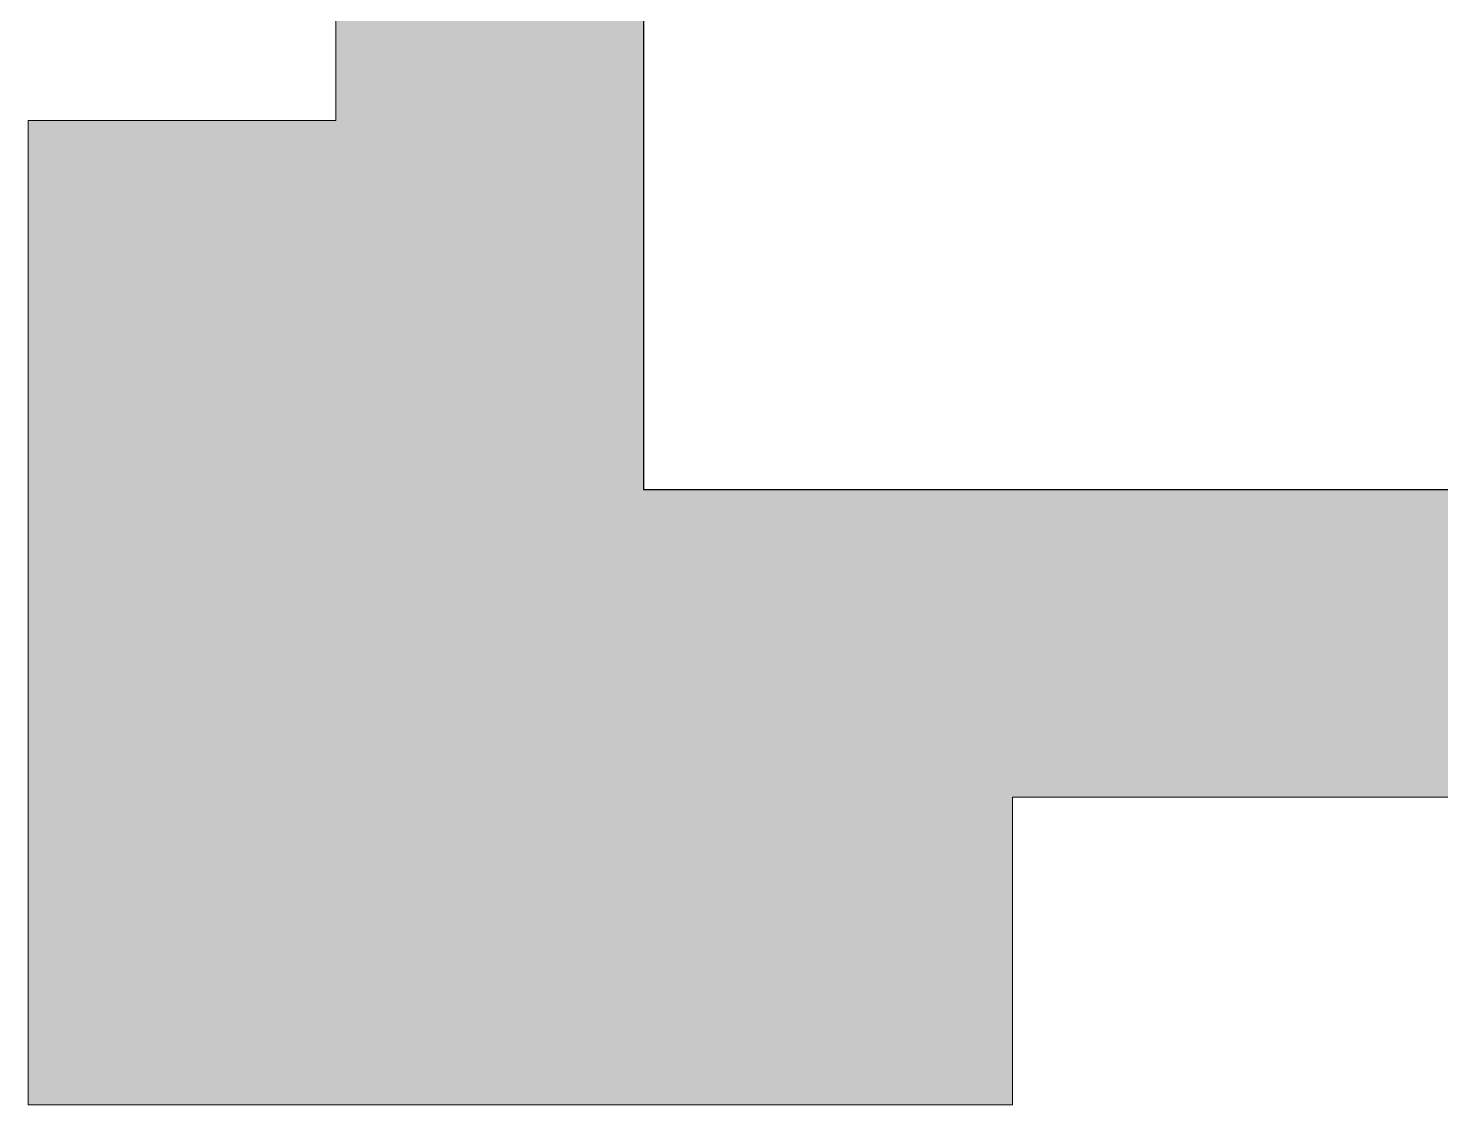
# Model space of a CAD drawing. Header units: millimetres. Extents: x 0 to 59350, y 0 to 29700.
# Drawn here: x 38658 to 38772.9, y 17996.2 to 18083.7 of the extents above; entities that cross this region are included whole.
import ezdxf

# ---------------------------------------------------------------- set-up
doc = ezdxf.new("R2010")
doc.units = ezdxf.units.MM
doc.linetypes.add('PUNKT2_S9', pattern=[1, 0, -1])
doc.layers.add('Standard', color=7, linetype='Continuous', lineweight=25)

msp = doc.modelspace()

# ---------------------------------------------------------------- hatches: boundary and pattern name
at = {"layer": 'Standard', "linetype": 'PUNKT2_S9', "lineweight": 18}
for points in [[(38683.05, 18941.22), (38683.05, 18021.22), (38708.05, 18021.22), (38708.05, 18941.22)], [(38658.05, 18076.22), (38658.05, 17996.22), (38683.05, 17996.22), (38683.05, 18076.22)], [(38708.05, 18021.22), (38900.55, 18021.22), (38900.55, 18046.22), (38708.05, 18046.22)], [(38683.05, 17996.22), (38738.05, 17996.22), (38738.05, 18021.22), (38683.05, 18021.22)]]:
    msp.add_hatch(color=59, dxfattribs=at).paths.add_polyline_path(points)

# ---------------------------------------------------------------- linework, layer by layer
at = {"layer": 'Standard', "color": 36, "linetype": 'Continuous', "lineweight": 18}
for p, q in [((38708.05, 18046.22), (38708.05, 18941.22)), ((38683.05, 18916.22), (38683.05, 18076.22)), ((38658.05, 18076.22), (38658.05, 17996.22)), ((38683.05, 18076.22), (38658.05, 18076.22)), ((38716.8, 18046.22), (38708.05, 18046.22)), ((38900.55, 18046.22), (38716.8, 18046.22)), ((38738.05, 18021.22), (38900.55, 18021.22)), ((38738.05, 17996.22), (38738.05, 18021.22)), ((38658.05, 17996.22), (38683.05, 17996.22)), ((38683.05, 17996.22), (38738.05, 17996.22))]:
    msp.add_line(p, q, dxfattribs=at)
at = {"layer": 'Standard', "color": 7, "linetype": 'Continuous', "lineweight": -3}
for p, q in [((38708.05, 18941.22), (38708.05, 18046.22)), ((38708.05, 18046.22), (38716.8, 18046.22)), ((38716.8, 18046.22), (38900.55, 18046.22))]:
    msp.add_line(p, q, dxfattribs=at)

doc.saveas('drawing.dxf')
